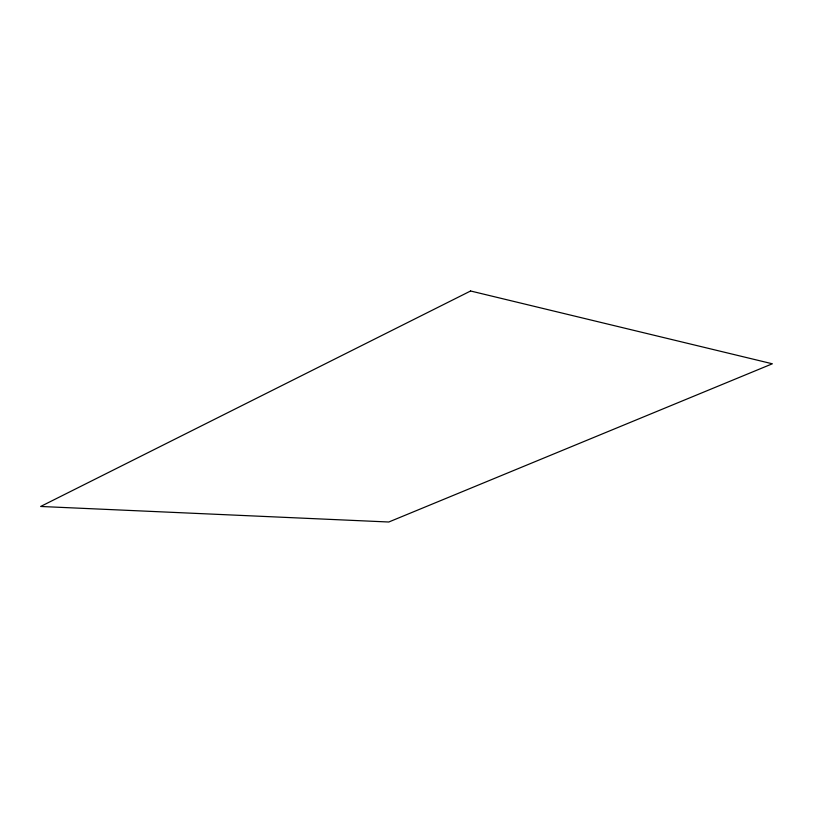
<?xml version="1.0" encoding="UTF-8"?>
<svg xmlns="http://www.w3.org/2000/svg" width="813" height="813" viewBox="0 0 813 813"><rect width="100%" height="100%" fill="white"/><g stroke="black" fill="none" stroke-linecap="round" stroke-linejoin="round"><path stroke-width="1.22" d="M470.595 290.993L40.65 506.469L388.787 522.007L772.35 363.787L470.595 290.993"/></g></svg>
